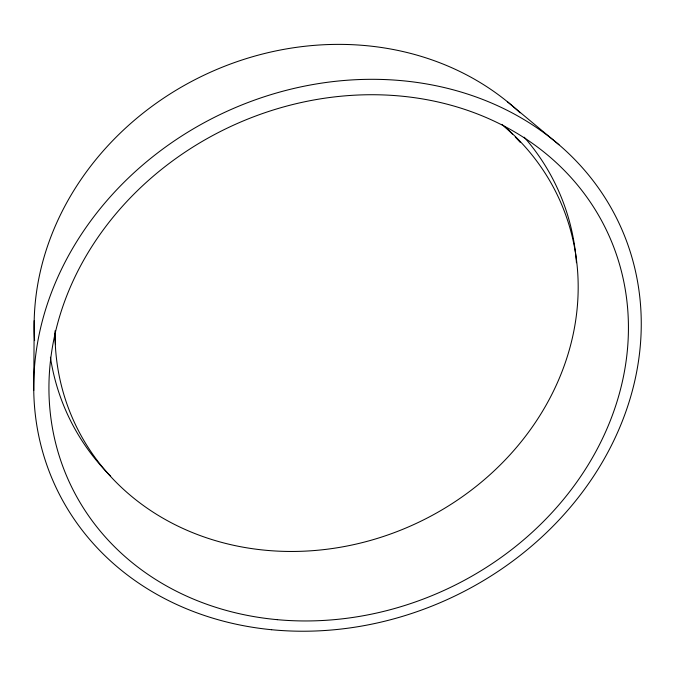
<?xml version="1.0" encoding="UTF-8"?>
<svg xmlns="http://www.w3.org/2000/svg" width="675" height="675" viewBox="0 0 675 675"><rect width="100%" height="100%" fill="white"/><g stroke="black" fill="none" stroke-linecap="round" stroke-linejoin="round"><path stroke-width="1.01" d="M33.75 390.555L34.189 320.684M507.338 101.689L559.001 144.762M524.23 137.211A269.764 238.798 -24.9 0 1 576.442 262.727M110.658 476.153A269.764 238.798 -24.9 0 1 50.414 357.218M34.594 340.597A284.048 251.252 -24.9 0 1 205.664 74.41A284.048 251.252 -24.9 0 1 520.079 112.818M55.274 335.534A260.913 231.483 -24.9 0 1 55.122 333.501M55.536 344.63A264.473 233.761 -24.9 0 1 54.97 334.294M504.352 126.411A264.473 233.761 -24.9 0 1 512.443 134.131M515.303 137.059A264.473 233.761 -24.9 0 1 520.155 142.29M501.862 124.352A266.903 235.297 -24.9 0 1 415.184 523.91A266.903 235.297 -24.9 0 1 55.038 330.809M271.628 629.724A310.973 267.815 -24.9 0 0 627.235 242.966A310.973 267.815 -24.9 0 0 113.602 193.118A310.973 267.815 -24.9 0 0 271.628 629.724M277.332 619.675A296.654 255.319 -24.9 0 0 614.604 249.404A296.654 255.319 -24.9 0 0 124.116 204.441A296.654 255.319 -24.9 0 0 277.332 619.675"/></g></svg>
